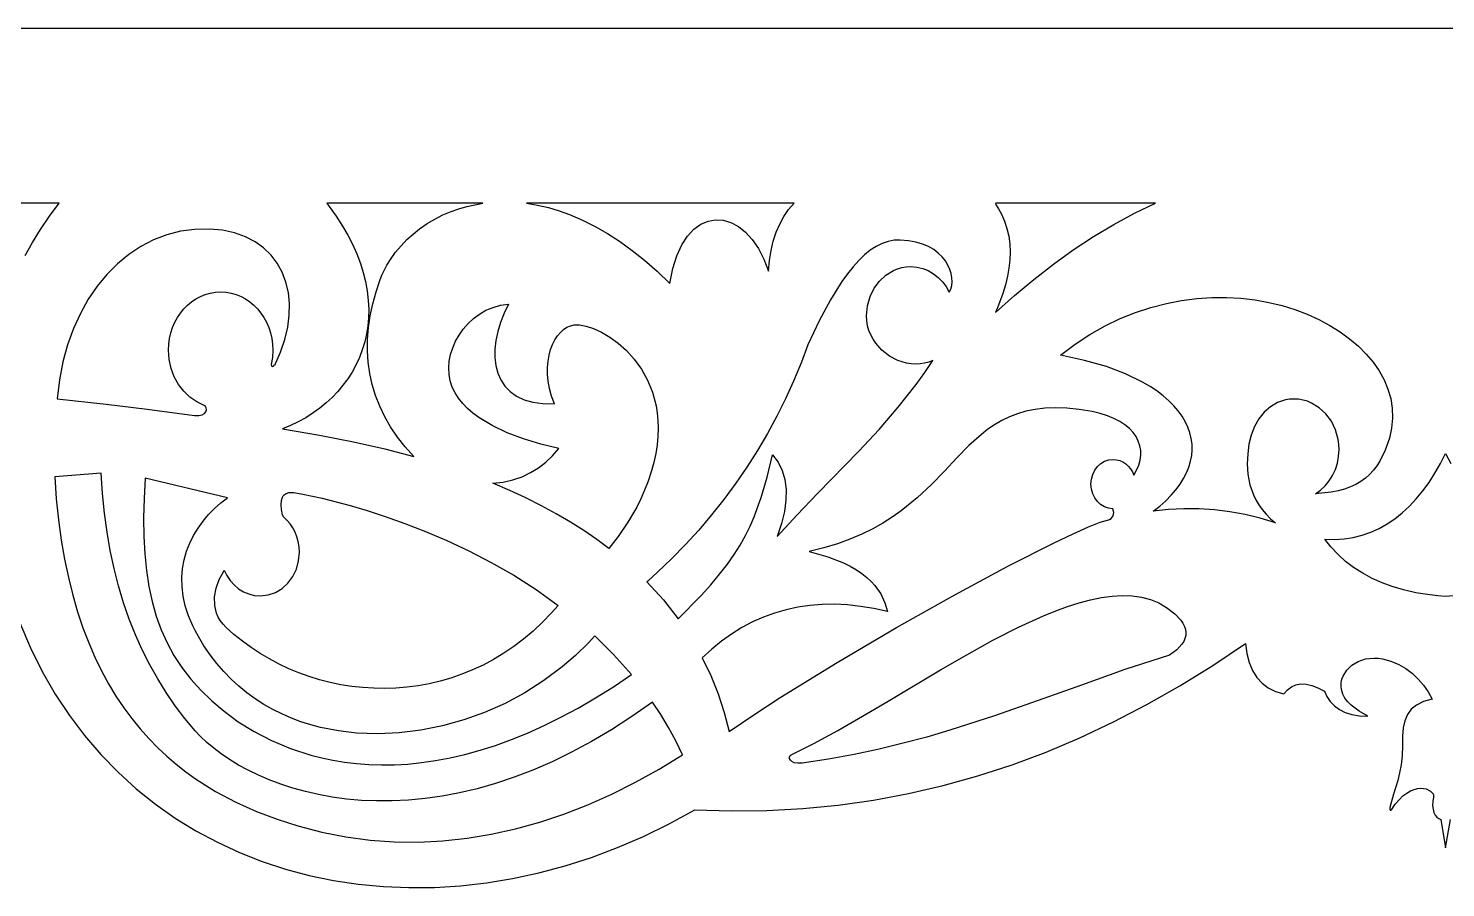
# Model space of a CAD drawing. Header units: millimetres. Extents: x 1485 to 1655, y 1435 to 1477.
# Drawn here: x 1524.05 to 1569.67, y 1449.11 to 1476.77 of the extents above; entities that cross this region are included whole.
import ezdxf

# ---------------------------------------------------------------- set-up
doc = ezdxf.new("R2010")
doc.units = ezdxf.units.MM
doc.header["$MEASUREMENT"] = 0

msp = doc.modelspace()

# ---------------------------------------------------------------- linework, layer by layer
for points in [[(1654.666, 1476.766), (1569.666, 1476.766), (1484.666, 1476.766)], [(1523.949, 1469.452), (1524.183, 1469.875), (1524.441, 1470.297), (1524.726, 1470.717), (1525.037, 1471.137), (1522.91, 1471.137)], [(1538.677, 1471.137), (1533.651, 1471.137), (1533.732, 1471.031), (1533.956, 1470.722), (1534.164, 1470.4), (1534.331, 1470.114), (1534.483, 1469.818), (1534.62, 1469.512), (1534.739, 1469.198), (1534.83, 1468.908), (1534.903, 1468.613), (1534.957, 1468.314), (1534.991, 1468.01), (1535.004, 1467.727), (1534.998, 1467.444), (1534.974, 1467.187), (1534.934, 1466.933), (1534.874, 1466.671), (1534.797, 1466.415), (1534.702, 1466.167), (1534.592, 1465.928), (1534.466, 1465.7), (1534.327, 1465.483), (1534.175, 1465.277), (1534.011, 1465.082), (1533.827, 1464.888), (1533.632, 1464.708), (1533.427, 1464.541), (1533.214, 1464.388), (1532.975, 1464.235), (1532.728, 1464.098), (1532.483, 1463.979), (1532.228, 1463.872), (1533.423, 1463.673), (1534.513, 1463.46), (1535.519, 1463.232), (1536.459, 1462.986), (1536.18, 1463.295), (1535.931, 1463.611), (1535.71, 1463.936), (1535.519, 1464.267), (1535.356, 1464.605), (1535.222, 1464.95), (1535.115, 1465.301), (1535.037, 1465.658), (1534.986, 1466.02), (1534.962, 1466.387), (1534.965, 1466.759), (1534.995, 1467.136), (1535.051, 1467.516), (1535.134, 1467.901), (1535.242, 1468.289), (1535.375, 1468.681), (1535.43, 1468.818), (1535.48, 1468.928), (1535.592, 1469.143), (1535.723, 1469.356), (1535.868, 1469.558), (1536.044, 1469.768), (1536.232, 1469.965), (1536.432, 1470.146), (1536.642, 1470.313), (1536.884, 1470.48), (1537.135, 1470.629), (1537.394, 1470.76), (1537.66, 1470.873), (1537.909, 1470.961), (1538.162, 1471.034), (1538.676, 1471.137)], [(1548.696, 1471.137), (1540.081, 1471.137), (1540.435, 1471.077), (1540.785, 1470.996), (1541.131, 1470.894), (1541.471, 1470.772), (1541.888, 1470.594), (1542.294, 1470.391), (1542.69, 1470.163), (1543.075, 1469.914), (1543.484, 1469.62), (1543.88, 1469.304), (1544.286, 1468.948), (1544.695, 1468.556), (1544.79, 1469.034), (1544.92, 1469.447), (1545.08, 1469.795), (1545.265, 1470.08), (1545.471, 1470.302), (1545.693, 1470.463), (1545.928, 1470.564), (1546.17, 1470.605), (1546.416, 1470.589), (1546.662, 1470.517), (1546.902, 1470.388), (1547.132, 1470.205), (1547.349, 1469.969), (1547.546, 1469.681), (1547.722, 1469.341), (1547.87, 1468.952), (1547.901, 1469.294), (1547.953, 1469.617), (1548.025, 1469.92), (1548.118, 1470.204), (1548.232, 1470.467), (1548.365, 1470.71), (1548.52, 1470.934), (1548.695, 1471.137)], [(1531.977, 1465.93), (1532.164, 1466.342), (1532.304, 1466.749), (1532.398, 1467.147), (1532.448, 1467.534), (1532.455, 1467.907), (1532.418, 1468.263), (1532.339, 1468.6), (1532.219, 1468.915), (1532.059, 1469.205), (1531.86, 1469.467), (1531.622, 1469.699), (1531.346, 1469.898), (1531.033, 1470.06), (1530.685, 1470.184), (1530.302, 1470.267), (1529.884, 1470.306), (1529.41, 1470.296), (1528.949, 1470.233), (1528.504, 1470.119), (1528.076, 1469.955), (1527.667, 1469.745), (1527.28, 1469.488), (1526.915, 1469.188), (1526.575, 1468.847), (1526.262, 1468.466), (1525.977, 1468.046), (1525.723, 1467.591), (1525.5, 1467.101), (1525.313, 1466.58), (1525.161, 1466.028), (1525.047, 1465.448), (1524.974, 1464.841), (1526.557, 1464.665), (1527.875, 1464.506), (1529.399, 1464.306), (1529.539, 1464.301), (1529.643, 1464.325), (1529.716, 1464.37), (1529.76, 1464.428), (1529.779, 1464.491), (1529.774, 1464.551), (1529.749, 1464.6), (1529.708, 1464.63), (1529.467, 1464.744), (1529.246, 1464.896), (1529.051, 1465.084), (1528.883, 1465.302), (1528.746, 1465.548), (1528.644, 1465.817), (1528.58, 1466.106), (1528.558, 1466.41), (1528.567, 1466.601), (1528.593, 1466.788), (1528.634, 1466.967), (1528.69, 1467.14), (1528.761, 1467.304), (1528.845, 1467.458), (1528.942, 1467.603), (1529.051, 1467.736), (1529.17, 1467.857), (1529.3, 1467.965), (1529.438, 1468.059), (1529.585, 1468.138), (1529.739, 1468.201), (1529.901, 1468.247), (1530.067, 1468.275), (1530.239, 1468.285), (1530.411, 1468.275), (1530.578, 1468.247), (1530.739, 1468.201), (1530.894, 1468.138), (1531.041, 1468.059), (1531.179, 1467.965), (1531.309, 1467.857), (1531.428, 1467.736), (1531.536, 1467.603), (1531.633, 1467.458), (1531.717, 1467.304), (1531.788, 1467.14), (1531.844, 1466.967), (1531.886, 1466.788), (1531.911, 1466.601), (1531.92, 1466.41), (1531.907, 1466.171), (1531.867, 1465.942), (1531.873, 1465.905), (1531.901, 1465.884), (1531.939, 1465.888), (1531.976, 1465.931)], [(1543.957, 1458.949), (1544.489, 1458.367), (1544.963, 1457.764), (1545.706, 1458.512), (1546.02, 1458.86), (1546.299, 1459.194), (1546.547, 1459.516), (1546.767, 1459.829), (1546.96, 1460.135), (1547.131, 1460.438), (1547.281, 1460.739), (1547.414, 1461.042), (1547.638, 1461.663), (1547.826, 1462.32), (1548.001, 1463.034), (1548.183, 1462.798), (1548.316, 1462.533), (1548.401, 1462.242), (1548.44, 1461.925), (1548.433, 1461.582), (1548.381, 1461.215), (1548.287, 1460.824), (1548.15, 1460.409), (1548.79, 1461.109), (1549.45, 1461.796), (1550.781, 1463.162), (1551.429, 1463.857), (1552.049, 1464.569), (1552.628, 1465.306), (1552.899, 1465.687), (1553.155, 1466.076), (1553.027, 1466.024), (1552.893, 1465.986), (1552.753, 1465.963), (1552.61, 1465.955), (1552.463, 1465.963), (1552.317, 1465.986), (1552.032, 1466.076), (1551.764, 1466.218), (1551.524, 1466.407), (1551.321, 1466.637), (1551.236, 1466.765), (1551.164, 1466.902), (1551.105, 1467.045), (1551.062, 1467.196), (1551.035, 1467.352), (1551.026, 1467.514), (1551.055, 1467.833), (1551.138, 1468.13), (1551.269, 1468.399), (1551.442, 1468.634), (1551.652, 1468.827), (1551.893, 1468.973), (1552.024, 1469.026), (1552.16, 1469.065), (1552.301, 1469.089), (1552.446, 1469.097), (1552.644, 1469.082), (1552.833, 1469.038), (1553.012, 1468.967), (1553.179, 1468.87), (1553.332, 1468.751), (1553.47, 1468.611), (1553.59, 1468.452), (1553.69, 1468.276), (1553.738, 1468.374), (1553.768, 1468.486), (1553.781, 1468.607), (1553.776, 1468.737), (1553.752, 1468.872), (1553.709, 1469.009), (1553.646, 1469.146), (1553.564, 1469.28), (1553.46, 1469.41), (1553.335, 1469.531), (1553.189, 1469.643), (1553.02, 1469.741), (1552.828, 1469.823), (1552.613, 1469.888), (1552.373, 1469.931), (1552.11, 1469.952), (1551.913, 1469.943), (1551.718, 1469.905), (1551.526, 1469.838), (1551.336, 1469.744), (1551.147, 1469.622), (1550.961, 1469.473), (1550.776, 1469.298), (1550.592, 1469.095), (1550.409, 1468.867), (1550.227, 1468.613), (1549.865, 1468.031), (1549.503, 1467.351), (1549.14, 1466.576), (1548.93, 1466.021), (1548.676, 1465.409), (1548.417, 1464.843), (1548.141, 1464.288), (1547.837, 1463.726), (1547.515, 1463.178), (1547.175, 1462.643), (1546.817, 1462.122), (1546.436, 1461.605), (1546.038, 1461.104), (1545.624, 1460.619), (1545.195, 1460.15), (1544.754, 1459.697), (1544.3, 1459.262), (1543.985, 1458.976), (1543.956, 1458.95)], [(1565.48, 1461.787), (1565.642, 1461.902), (1565.788, 1462.039), (1565.917, 1462.197), (1566.027, 1462.372), (1566.116, 1462.563), (1566.181, 1462.768), (1566.222, 1462.985), (1566.236, 1463.211), (1566.229, 1463.377), (1566.207, 1463.538), (1566.122, 1463.843), (1565.988, 1464.119), (1565.81, 1464.359), (1565.595, 1464.557), (1565.348, 1464.707), (1565.214, 1464.762), (1565.075, 1464.801), (1564.93, 1464.826), (1564.781, 1464.834), (1564.643, 1464.827), (1564.509, 1464.805), (1564.257, 1464.721), (1564.029, 1464.588), (1563.826, 1464.411), (1563.653, 1464.196), (1563.511, 1463.949), (1563.404, 1463.676), (1563.334, 1463.382), (1563.295, 1463.071), (1563.282, 1462.746), (1563.304, 1462.413), (1563.367, 1462.078), (1563.48, 1461.748), (1563.557, 1461.586), (1563.65, 1461.429), (1563.759, 1461.275), (1563.885, 1461.126), (1564.03, 1460.983), (1564.193, 1460.847), (1563.701, 1460.996), (1563.208, 1461.116), (1562.716, 1461.207), (1562.223, 1461.268), (1561.73, 1461.301), (1561.238, 1461.304), (1560.745, 1461.277), (1560.252, 1461.222), (1560.465, 1461.39), (1560.658, 1461.561), (1560.831, 1461.736), (1560.984, 1461.914), (1561.118, 1462.095), (1561.232, 1462.277), (1561.326, 1462.46), (1561.401, 1462.645), (1561.456, 1462.83), (1561.491, 1463.016), (1561.506, 1463.201), (1561.502, 1463.386), (1561.478, 1463.569), (1561.434, 1463.751), (1561.37, 1463.93), (1561.287, 1464.107), (1561.184, 1464.282), (1561.061, 1464.453), (1560.918, 1464.62), (1560.756, 1464.782), (1560.574, 1464.941), (1560.372, 1465.094), (1560.15, 1465.241), (1559.908, 1465.382), (1559.366, 1465.645), (1558.745, 1465.879), (1558.044, 1466.079), (1557.264, 1466.243), (1557.736, 1466.599), (1558.216, 1466.914), (1558.702, 1467.189), (1559.193, 1467.425), (1559.687, 1467.624), (1560.181, 1467.786), (1560.676, 1467.914), (1561.167, 1468.009), (1561.655, 1468.071), (1562.137, 1468.103), (1562.612, 1468.105), (1563.077, 1468.078), (1563.532, 1468.025), (1563.974, 1467.945), (1564.402, 1467.841), (1564.814, 1467.714), (1565.209, 1467.565), (1565.584, 1467.396), (1565.938, 1467.207), (1566.27, 1467), (1566.576, 1466.776), (1566.857, 1466.537), (1567.11, 1466.284), (1567.334, 1466.017), (1567.526, 1465.739), (1567.685, 1465.451), (1567.81, 1465.154), (1567.898, 1464.849), (1567.948, 1464.537), (1567.959, 1464.22), (1567.928, 1463.899), (1567.854, 1463.576), (1567.717, 1463.185), (1567.548, 1462.84), (1567.449, 1462.685), (1567.339, 1462.542), (1567.218, 1462.41), (1567.085, 1462.291), (1566.939, 1462.184), (1566.779, 1462.089), (1566.603, 1462.007), (1566.413, 1461.937), (1566.206, 1461.88), (1565.982, 1461.836), (1565.479, 1461.787)], [(1538.997, 1462.123), (1539.333, 1462.163), (1539.647, 1462.235), (1539.94, 1462.336), (1540.213, 1462.466), (1540.467, 1462.623), (1540.703, 1462.805), (1540.923, 1463.012), (1541.127, 1463.243), (1540.543, 1463.385), (1539.983, 1463.554), (1539.458, 1463.752), (1538.977, 1463.981), (1538.55, 1464.241), (1538.359, 1464.383), (1538.186, 1464.533), (1538.032, 1464.692), (1537.897, 1464.86), (1537.783, 1465.036), (1537.691, 1465.222), (1537.625, 1465.418), (1537.589, 1465.624), (1537.579, 1465.836), (1537.596, 1466.052), (1537.639, 1466.269), (1537.707, 1466.484), (1537.797, 1466.694), (1537.911, 1466.896), (1538.045, 1467.087), (1538.2, 1467.265), (1538.375, 1467.427), (1538.568, 1467.57), (1538.778, 1467.69), (1539.005, 1467.785), (1539.247, 1467.852), (1539.503, 1467.889), (1539.361, 1467.596), (1539.245, 1467.302), (1539.156, 1467.009), (1539.095, 1466.721), (1539.063, 1466.44), (1539.062, 1466.17), (1539.092, 1465.912), (1539.155, 1465.671), (1539.252, 1465.449), (1539.384, 1465.25), (1539.552, 1465.075), (1539.758, 1464.928), (1540.002, 1464.813), (1540.286, 1464.731), (1540.611, 1464.686), (1540.978, 1464.68), (1540.89, 1464.93), (1540.826, 1465.173), (1540.784, 1465.408), (1540.762, 1465.635), (1540.76, 1465.851), (1540.776, 1466.056), (1540.809, 1466.248), (1540.857, 1466.427), (1540.918, 1466.591), (1540.992, 1466.739), (1541.076, 1466.869), (1541.171, 1466.981), (1541.273, 1467.074), (1541.382, 1467.146), (1541.496, 1467.196), (1541.613, 1467.222), (1541.791, 1467.222), (1542.003, 1467.182), (1542.241, 1467.103), (1542.498, 1466.984), (1542.765, 1466.826), (1543.035, 1466.628), (1543.299, 1466.392), (1543.549, 1466.115), (1543.778, 1465.8), (1543.976, 1465.445), (1544.137, 1465.051), (1544.253, 1464.617), (1544.291, 1464.386), (1544.314, 1464.145), (1544.323, 1463.894), (1544.314, 1463.633), (1544.289, 1463.363), (1544.245, 1463.082), (1544.181, 1462.792), (1544.097, 1462.493), (1543.995, 1462.188), (1543.882, 1461.897), (1543.761, 1461.622), (1543.628, 1461.354), (1543.348, 1460.87), (1543.034, 1460.412), (1542.737, 1460.026), (1542.344, 1460.317), (1541.93, 1460.6), (1541.496, 1460.875), (1541.04, 1461.142), (1540.562, 1461.401), (1540.062, 1461.651), (1539.541, 1461.892), (1538.996, 1462.123)], [(1545.739, 1456.509), (1546.014, 1455.932), (1546.249, 1455.343), (1546.443, 1454.745), (1546.6, 1454.138), (1547.394, 1454.672), (1548.249, 1455.224), (1550.084, 1456.357), (1551.996, 1457.478), (1553.871, 1458.533), (1555.6, 1459.463), (1557.069, 1460.212), (1557.672, 1460.501), (1558.169, 1460.723), (1558.545, 1460.872), (1558.786, 1460.94), (1558.846, 1460.957), (1558.896, 1460.986), (1558.966, 1461.073), (1558.989, 1461.184), (1558.956, 1461.301), (1558.814, 1461.319), (1558.681, 1461.366), (1558.562, 1461.44), (1558.457, 1461.537), (1558.371, 1461.654), (1558.306, 1461.789), (1558.265, 1461.937), (1558.25, 1462.097), (1558.265, 1462.257), (1558.307, 1462.407), (1558.373, 1462.542), (1558.459, 1462.66), (1558.565, 1462.757), (1558.686, 1462.83), (1558.82, 1462.877), (1558.964, 1462.893), (1559.075, 1462.883), (1559.18, 1462.856), (1559.279, 1462.811), (1559.37, 1462.752), (1559.451, 1462.678), (1559.522, 1462.592), (1559.582, 1462.496), (1559.628, 1462.389), (1559.719, 1462.548), (1559.788, 1462.708), (1559.832, 1462.867), (1559.853, 1463.025), (1559.85, 1463.181), (1559.824, 1463.334), (1559.774, 1463.482), (1559.701, 1463.624), (1559.605, 1463.759), (1559.486, 1463.887), (1559.344, 1464.006), (1559.179, 1464.115), (1558.991, 1464.213), (1558.78, 1464.299), (1558.547, 1464.372), (1558.291, 1464.43), (1557.868, 1464.5), (1557.474, 1464.54), (1557.108, 1464.553), (1556.768, 1464.54), (1556.451, 1464.503), (1556.156, 1464.444), (1555.881, 1464.363), (1555.623, 1464.263), (1555.38, 1464.145), (1555.15, 1464.01), (1554.931, 1463.86), (1554.722, 1463.697), (1554.321, 1463.335), (1553.931, 1462.938), (1553.534, 1462.517), (1553.115, 1462.084), (1552.656, 1461.653), (1552.14, 1461.234), (1551.856, 1461.033), (1551.551, 1460.84), (1551.224, 1460.656), (1550.873, 1460.483), (1550.494, 1460.323), (1550.087, 1460.176), (1549.648, 1460.044), (1549.177, 1459.93), (1549.778, 1459.759), (1550.283, 1459.56), (1550.502, 1459.451), (1550.699, 1459.337), (1550.876, 1459.218), (1551.033, 1459.094), (1551.172, 1458.966), (1551.293, 1458.834), (1551.486, 1458.562), (1551.619, 1458.28), (1551.698, 1457.992), (1551.263, 1458.091), (1550.835, 1458.163), (1550.415, 1458.21), (1550.003, 1458.23), (1549.599, 1458.224), (1549.203, 1458.193), (1548.816, 1458.136), (1548.437, 1458.054), (1548.067, 1457.947), (1547.707, 1457.815), (1547.355, 1457.659), (1547.012, 1457.477), (1546.679, 1457.272), (1546.356, 1457.042), (1546.042, 1456.787), (1545.739, 1456.509)], [(1569.666, 1458.477), (1569.414, 1458.501), (1569.161, 1458.53), (1568.709, 1458.6), (1568.311, 1458.69), (1567.941, 1458.801), (1567.619, 1458.921), (1567.303, 1459.062), (1566.997, 1459.226), (1566.702, 1459.415), (1566.445, 1459.61), (1566.203, 1459.829), (1565.97, 1460.081), (1565.781, 1460.326), (1566.092, 1460.317), (1566.395, 1460.335), (1566.69, 1460.381), (1566.976, 1460.452), (1567.253, 1460.548), (1567.521, 1460.669), (1567.78, 1460.815), (1568.03, 1460.983), (1568.27, 1461.174), (1568.5, 1461.387), (1568.721, 1461.621), (1568.931, 1461.876), (1569.131, 1462.151), (1569.32, 1462.444), (1569.498, 1462.757), (1569.666, 1463.087), (1569.833, 1462.757)], [(1545.106, 1453.388), (1544.887, 1453.833), (1544.651, 1454.263), (1544.401, 1454.679), (1544.136, 1455.08), (1543.474, 1454.614), (1542.819, 1454.191), (1542.173, 1453.808), (1541.535, 1453.465), (1540.907, 1453.16), (1540.289, 1452.893), (1539.681, 1452.66), (1539.084, 1452.461), (1538.499, 1452.294), (1537.925, 1452.159), (1537.364, 1452.053), (1536.816, 1451.976), (1536.282, 1451.925), (1535.762, 1451.9), (1535.256, 1451.898), (1534.766, 1451.919), (1534.291, 1451.961), (1533.832, 1452.023), (1533.391, 1452.103), (1532.967, 1452.2), (1532.56, 1452.312), (1532.172, 1452.439), (1531.802, 1452.577), (1531.453, 1452.727), (1531.123, 1452.887), (1530.813, 1453.055), (1530.525, 1453.23), (1530.258, 1453.411), (1530.014, 1453.595), (1529.792, 1453.782), (1529.593, 1453.971), (1529.417, 1454.159), (1529.09, 1454.553), (1528.779, 1454.962), (1528.487, 1455.387), (1528.212, 1455.828), (1527.955, 1456.285), (1527.716, 1456.758), (1527.496, 1457.248), (1527.295, 1457.755), (1527.113, 1458.279), (1526.95, 1458.82), (1526.807, 1459.38), (1526.683, 1459.957), (1526.58, 1460.552), (1526.497, 1461.166), (1526.434, 1461.799), (1526.392, 1462.451), (1524.898, 1462.326), (1524.948, 1461.62), (1525.018, 1460.944), (1525.106, 1460.297), (1525.213, 1459.679), (1525.337, 1459.088), (1525.477, 1458.524), (1525.634, 1457.986), (1525.805, 1457.474), (1525.992, 1456.987), (1526.192, 1456.524), (1526.405, 1456.084), (1526.632, 1455.668), (1526.869, 1455.274), (1527.118, 1454.901), (1527.378, 1454.549), (1527.647, 1454.217), (1527.926, 1453.905), (1528.212, 1453.612), (1528.507, 1453.336), (1528.809, 1453.078), (1529.116, 1452.837), (1529.43, 1452.612), (1529.748, 1452.403), (1530.071, 1452.208), (1530.726, 1451.859), (1531.391, 1451.561), (1532.058, 1451.309), (1532.723, 1451.096), (1533.495, 1450.894), (1534.27, 1450.742), (1535.048, 1450.639), (1535.827, 1450.584), (1536.607, 1450.576), (1537.388, 1450.614), (1538.169, 1450.698), (1538.95, 1450.827), (1539.729, 1451.001), (1540.507, 1451.218), (1541.282, 1451.477), (1542.055, 1451.778), (1542.824, 1452.121), (1543.589, 1452.504), (1544.35, 1452.926), (1545.106, 1453.388)], [(1532.233, 1461.093), (1532.229, 1461.108), (1532.195, 1461.278), (1532.181, 1461.425), (1532.192, 1461.573), (1532.226, 1461.677), (1532.249, 1461.717), (1532.277, 1461.75), (1532.347, 1461.8), (1532.435, 1461.828), (1532.486, 1461.832), (1532.593, 1461.826), (1532.88, 1461.775), (1533.505, 1461.64), (1534.411, 1461.406), (1534.95, 1461.246), (1535.538, 1461.056), (1536.166, 1460.833), (1536.829, 1460.576), (1537.518, 1460.282), (1538.226, 1459.95), (1538.945, 1459.576), (1539.669, 1459.161), (1540.391, 1458.701), (1541.103, 1458.195), (1540.885, 1457.951), (1540.595, 1457.649), (1540.295, 1457.368), (1539.988, 1457.108), (1539.672, 1456.869), (1539.349, 1456.651), (1539.02, 1456.452), (1538.685, 1456.274), (1538.344, 1456.115), (1538, 1455.975), (1537.651, 1455.855), (1537.3, 1455.753), (1536.946, 1455.67), (1536.591, 1455.605), (1536.234, 1455.559), (1535.877, 1455.529), (1535.52, 1455.518), (1535.165, 1455.524), (1534.81, 1455.546), (1534.459, 1455.585), (1534.11, 1455.641), (1533.765, 1455.713), (1533.424, 1455.801), (1533.089, 1455.904), (1532.759, 1456.023), (1532.435, 1456.156), (1532.119, 1456.305), (1531.81, 1456.468), (1531.51, 1456.645), (1531.219, 1456.837), (1530.938, 1457.042), (1530.667, 1457.26), (1530.407, 1457.492), (1530.314, 1457.59), (1530.225, 1457.705), (1530.159, 1457.818), (1530.106, 1457.938), (1530.046, 1458.188), (1530.042, 1458.466), (1530.096, 1458.753), (1530.195, 1459.025), (1530.337, 1459.298), (1530.356, 1459.33), (1530.442, 1459.154), (1530.548, 1458.993), (1530.673, 1458.852), (1530.815, 1458.731), (1530.971, 1458.633), (1531.14, 1458.56), (1531.32, 1458.515), (1531.509, 1458.499), (1531.764, 1458.528), (1532.001, 1458.61), (1532.216, 1458.74), (1532.403, 1458.912), (1532.557, 1459.121), (1532.674, 1459.36), (1532.747, 1459.625), (1532.773, 1459.909), (1532.764, 1460.08), (1532.737, 1460.246), (1532.693, 1460.403), (1532.634, 1460.553), (1532.56, 1460.693), (1532.473, 1460.821), (1532.373, 1460.938), (1532.262, 1461.042), (1532.254, 1461.072), (1532.232, 1461.094)], [(1548.953, 1453.117), (1548.811, 1453.11), (1548.702, 1453.127), (1548.624, 1453.164), (1548.574, 1453.211), (1548.55, 1453.264), (1548.547, 1453.316), (1548.564, 1453.359), (1548.598, 1453.388), (1549.329, 1453.748), (1550.098, 1454.165), (1550.898, 1454.625), (1551.72, 1455.112), (1553.404, 1456.117), (1554.251, 1456.607), (1555.091, 1457.069), (1555.917, 1457.491), (1556.722, 1457.857), (1557.114, 1458.016), (1557.498, 1458.155), (1557.872, 1458.274), (1558.237, 1458.37), (1558.591, 1458.443), (1558.932, 1458.489), (1559.261, 1458.508), (1559.577, 1458.497), (1559.877, 1458.456), (1560.162, 1458.382), (1560.431, 1458.273), (1560.682, 1458.128), (1560.949, 1457.924), (1561.141, 1457.72), (1561.209, 1457.618), (1561.258, 1457.518), (1561.29, 1457.418), (1561.303, 1457.319), (1561.299, 1457.221), (1561.276, 1457.126), (1561.236, 1457.032), (1561.178, 1456.94), (1561.011, 1456.762), (1560.775, 1456.596), (1559.342, 1456.125), (1557.941, 1455.631), (1556.549, 1455.129), (1555.145, 1454.638), (1553.705, 1454.174), (1552.965, 1453.957), (1552.208, 1453.754), (1551.431, 1453.566), (1550.632, 1453.396), (1549.806, 1453.246), (1548.953, 1453.117)], [(1569.917, 1458.501), (1569.666, 1458.478)], [(1523.776, 1457.631), (1524.116, 1456.828), (1524.496, 1456.064), (1524.914, 1455.337), (1525.369, 1454.65), (1525.859, 1454.001), (1526.382, 1453.391), (1526.937, 1452.821), (1527.523, 1452.29), (1528.136, 1451.8), (1528.777, 1451.349), (1529.443, 1450.939), (1530.132, 1450.57), (1530.843, 1450.241), (1531.574, 1449.954), (1532.324, 1449.708), (1533.091, 1449.503), (1533.873, 1449.341), (1534.668, 1449.221), (1535.476, 1449.143), (1536.294, 1449.109), (1537.121, 1449.117), (1537.954, 1449.168), (1538.793, 1449.263), (1539.635, 1449.401), (1540.48, 1449.584), (1541.325, 1449.81), (1542.169, 1450.082), (1543.01, 1450.398), (1543.846, 1450.759), (1544.676, 1451.165), (1545.498, 1451.617), (1546.664, 1451.579), (1547.822, 1451.591), (1548.972, 1451.653), (1550.115, 1451.764), (1551.249, 1451.925), (1552.376, 1452.135), (1553.496, 1452.396), (1554.607, 1452.705), (1555.711, 1453.065), (1556.807, 1453.474), (1557.896, 1453.933), (1558.977, 1454.441), (1560.05, 1454.999), (1561.115, 1455.607), (1562.172, 1456.264), (1563.222, 1456.971), (1563.266, 1456.645), (1563.341, 1456.354), (1563.448, 1456.098), (1563.586, 1455.877), (1563.756, 1455.692), (1563.957, 1455.541), (1564.19, 1455.426), (1564.455, 1455.346), (1564.571, 1455.477), (1564.701, 1455.574), (1564.845, 1455.637), (1565.002, 1455.665), (1565.173, 1455.658), (1565.357, 1455.617), (1565.553, 1455.541), (1565.762, 1455.43), (1565.845, 1455.259), (1565.954, 1455.102), (1566.088, 1454.963), (1566.249, 1454.844), (1566.436, 1454.749), (1566.649, 1454.68), (1566.89, 1454.64), (1567.158, 1454.633), (1566.879, 1454.788), (1566.623, 1454.978), (1566.514, 1455.088), (1566.423, 1455.208), (1566.355, 1455.339), (1566.313, 1455.482), (1566.301, 1455.596), (1566.306, 1455.707), (1566.328, 1455.815), (1566.365, 1455.918), (1566.48, 1456.106), (1566.645, 1456.266), (1566.85, 1456.389), (1567.088, 1456.47), (1567.351, 1456.499), (1567.489, 1456.493), (1567.63, 1456.471), (1567.904, 1456.396), (1568.155, 1456.291), (1568.385, 1456.158), (1568.595, 1456.001), (1568.784, 1455.822), (1568.954, 1455.623), (1569.104, 1455.408), (1569.236, 1455.18), (1568.951, 1455.095), (1568.728, 1454.985), (1568.558, 1454.848), (1568.435, 1454.681), (1568.352, 1454.483), (1568.302, 1454.252), (1568.278, 1453.985), (1568.274, 1453.68), (1568.264, 1453.352), (1568.233, 1453.061), (1568.184, 1452.799), (1568.123, 1452.559), (1567.988, 1452.12), (1567.869, 1451.689), (1567.866, 1451.632), (1567.882, 1451.604), (1567.904, 1451.598), (1567.923, 1451.612), (1568.044, 1451.791), (1568.167, 1451.939), (1568.291, 1452.059), (1568.413, 1452.153), (1568.532, 1452.222), (1568.648, 1452.27), (1568.758, 1452.298), (1568.862, 1452.308), (1569.042, 1452.285), (1569.179, 1452.218), (1569.26, 1452.125), (1569.276, 1452.074), (1569.273, 1452.023), (1569.249, 1451.88), (1569.245, 1451.749), (1569.259, 1451.632), (1569.288, 1451.531), (1569.33, 1451.446), (1569.382, 1451.378), (1569.444, 1451.331), (1569.511, 1451.304), (1569.666, 1450.389), (1569.82, 1451.304)]]:
    msp.add_lwpolyline(points)
for points in [[(1555.174, 1471.107), (1555.272, 1470.954), (1555.366, 1470.784), (1555.467, 1470.559), (1555.545, 1470.323), (1555.601, 1470.081), (1555.634, 1469.835), (1555.647, 1469.571), (1555.637, 1469.307), (1555.608, 1469.046), (1555.562, 1468.787), (1555.494, 1468.506), (1555.41, 1468.23), (1555.308, 1467.945), (1555.25, 1467.8), (1555.172, 1467.618), (1555.787, 1468.164), (1556.409, 1468.683), (1557.041, 1469.173), (1557.681, 1469.633), (1558.33, 1470.061), (1558.988, 1470.456), (1559.655, 1470.815), (1560.332, 1471.137), (1555.183, 1471.137)], [(1542.281, 1457.212), (1542.073, 1456.987), (1541.663, 1456.585), (1541.231, 1456.213), (1540.644, 1455.773), (1540.03, 1455.383), (1539.392, 1455.041), (1538.735, 1454.749), (1538.061, 1454.505), (1537.374, 1454.313), (1536.684, 1454.174), (1535.987, 1454.088), (1535.3, 1454.057), (1534.613, 1454.083), (1534.032, 1454.151), (1533.457, 1454.266), (1533.139, 1454.35), (1532.824, 1454.45), (1532.514, 1454.567), (1532.209, 1454.699), (1531.916, 1454.845), (1531.629, 1455.008), (1531.351, 1455.187), (1531.081, 1455.382), (1530.822, 1455.594), (1530.573, 1455.822), (1530.337, 1456.065), (1530.114, 1456.324), (1529.9, 1456.602), (1529.701, 1456.894), (1529.523, 1457.192), (1529.431, 1457.36), (1529.343, 1457.534), (1529.203, 1457.857), (1529.099, 1458.175), (1529.03, 1458.487), (1528.995, 1458.793), (1528.99, 1459.091), (1529.014, 1459.382), (1529.066, 1459.663), (1529.144, 1459.934), (1529.245, 1460.195), (1529.368, 1460.445), (1529.511, 1460.683), (1529.673, 1460.907), (1529.85, 1461.118), (1530.042, 1461.314), (1530.248, 1461.495), (1530.463, 1461.659), (1527.812, 1462.284), (1527.775, 1461.631), (1527.759, 1461.009), (1527.765, 1460.416), (1527.794, 1459.852), (1527.846, 1459.315), (1527.925, 1458.804), (1528.03, 1458.316), (1528.162, 1457.851), (1528.323, 1457.408), (1528.514, 1456.985), (1528.736, 1456.58), (1528.99, 1456.192), (1529.277, 1455.82), (1529.599, 1455.462), (1529.957, 1455.117), (1530.351, 1454.784), (1530.807, 1454.449), (1531.314, 1454.134), (1531.874, 1453.844), (1532.483, 1453.588), (1533.142, 1453.374), (1533.49, 1453.285), (1533.85, 1453.209), (1534.223, 1453.148), (1534.607, 1453.102), (1535.003, 1453.071), (1535.411, 1453.059), (1535.83, 1453.064), (1536.261, 1453.088), (1536.704, 1453.132), (1537.158, 1453.197), (1537.623, 1453.285), (1538.1, 1453.395), (1538.587, 1453.529), (1539.086, 1453.688), (1539.595, 1453.872), (1540.116, 1454.084), (1540.647, 1454.323), (1541.189, 1454.591), (1541.741, 1454.889), (1542.304, 1455.217), (1542.877, 1455.577), (1543.46, 1455.97), (1542.887, 1456.613)]]:
    msp.add_lwpolyline(points, close=True)

doc.saveas('drawing.dxf')
